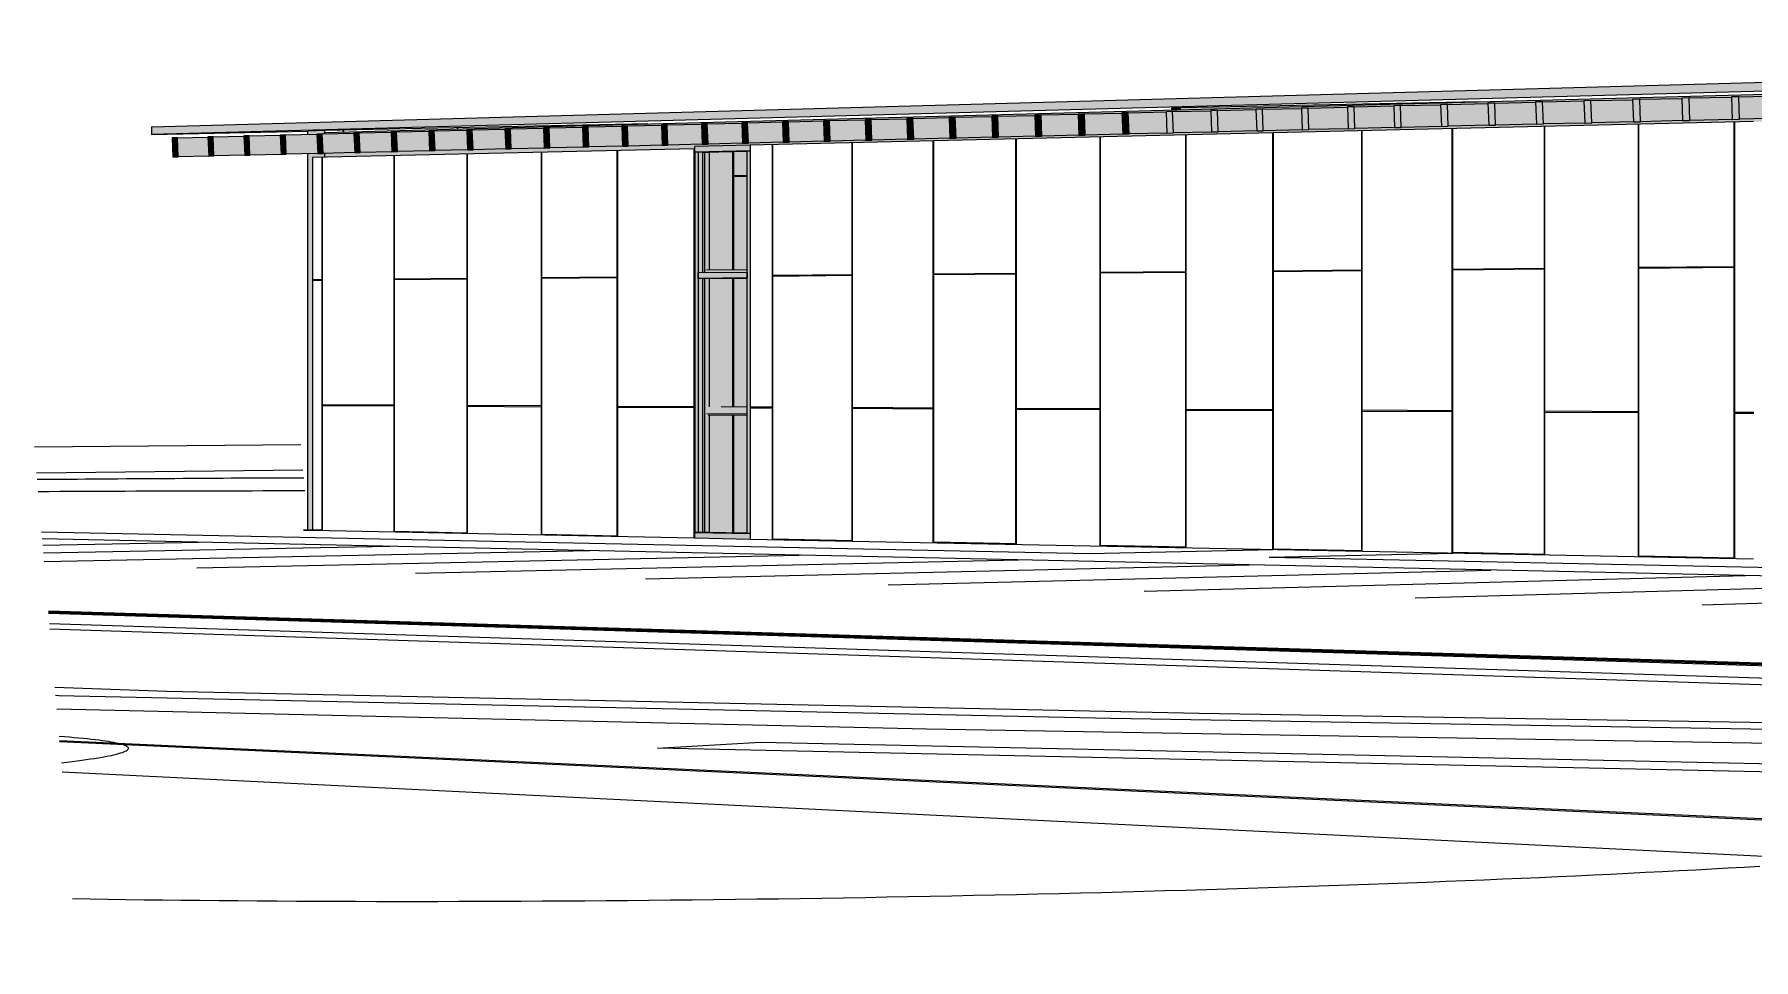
# Model space of a CAD drawing. Header units: inches. Extents: x 30681 to 92461, y -36095 to 66.
# Drawn here: x 92446.0139 to 92446.2533, y 65.9164 to 66.0453 of the extents above; entities that cross this region are included whole.
import ezdxf

# ---------------------------------------------------------------- set-up
doc = ezdxf.new("R2010")
doc.units = ezdxf.units.IN
doc.header["$MEASUREMENT"] = 0
for name, pattern in [('Center 1_4_', [0.53125, 0.25, -0.09375, 0.09375, -0.09375]), ('Hidden', [0.28125, 0.1875, -0.09375]), ('Hidden 1_8_', [0.1875, 0.125, -0.0625])]:
    doc.linetypes.add(name, pattern=pattern)
for name, color, linetype, lineweight in [('A-CLNG', 13, 'Continuous', 13), ('A-DETL', 90, 'Continuous', 9), ('A-DETL-HDLN', 90, 'Hidden 1_8_', 9), ('A-GLAZ-CURT', 52, 'Continuous', 9), ('A-GLAZ-CWMG', 51, 'Continuous', 9), ('A-PROP-SBCK', 71, 'Hidden', 50), ('A-ROOF', 132, 'Continuous', 13), ('A-WALL-PATT', 111, 'Continuous', 13), ('BMP', 80, 'Continuous', 9), ('C-BLDG-PADS', 91, 'Continuous', 9), ('C-TOPO', 7, 'Continuous', 9), ('Conc', 7, 'Continuous', 9), ('EOP-PR', 4, 'Continuous', 9), ('I-WALL', 2, 'Continuous', 13), ('L-SITE-WALL', 31, 'Continuous', 13), ('PAINT', 190, 'Continuous', 9), ('PROP', 3, 'Center 1_4_', 9), ('S-BEAM', 12, 'Continuous', 9), ('S-COLS', 52, 'Continuous', 9)]:
    doc.layers.add(name, color=color, linetype=linetype, lineweight=lineweight)

# ---------------------------------------------------------------- blocks, each defined once
blk = doc.blocks.new('FP_44-Looking North East Copy 1')
at = {"layer": 'A-WALL-PATT', "lineweight": 9}
for p, q in [((31213.26477, 66.01109), (31213.26477, 66.02814)), ((31213.26482, 65.99369), (31213.26482, 66.02814)), ((31213.27479, 65.99363), (31213.27479, 66.02838)), ((31213.27484, 66.01119), (31213.27484, 66.02838)), ((31213.28498, 66.01128), (31213.28498, 66.02862)), ((31213.28503, 65.99358), (31213.28503, 66.02862)), ((31213.29534, 65.99353), (31213.29534, 66.02886)), ((31213.29539, 66.01138), (31213.29539, 66.02886)), ((31213.30588, 66.01148), (31213.30588, 66.02911)), ((31213.30594, 65.99347), (31213.30594, 66.02911)), ((31213.26477, 66.01109), (31213.26343, 66.01108)), ((31213.26477, 66.011), (31213.26343, 66.01099)), ((31213.26477, 65.97628), (31213.26477, 66.011)), ((31213.28498, 66.01128), (31213.27484, 66.01119)), ((31213.28498, 66.01119), (31213.27484, 66.0111)), ((31213.27484, 65.97608), (31213.27484, 66.0111)), ((31213.28498, 65.97588), (31213.28498, 66.01119)), ((31213.30588, 66.01148), (31213.29539, 66.01138)), ((31213.30588, 66.01138), (31213.29539, 66.01129)), ((31213.29539, 65.97567), (31213.29539, 66.01129)), ((31213.30588, 65.97546), (31213.30588, 66.01138)), ((31213.27479, 65.99363), (31213.26482, 65.99369)), ((31213.26482, 65.9936), (31213.27479, 65.99354)), ((31213.26482, 65.97619), (31213.26482, 65.9936)), ((31213.27479, 65.97599), (31213.27479, 65.99354)), ((31213.29534, 65.99353), (31213.28503, 65.99358)), ((31213.28503, 65.99349), (31213.29534, 65.99343)), ((31213.28503, 65.97579), (31213.28503, 65.99349)), ((31213.29534, 65.97558), (31213.29534, 65.99343)), ((31213.3166, 65.99341), (31213.30594, 65.99347)), ((31213.30594, 65.99338), (31213.3166, 65.99332)), ((31213.30594, 65.97537), (31213.30594, 65.99338)), ((31213.26343, 65.97631), (31213.26477, 65.97628)), ((31213.26477, 65.97619), (31213.26477, 65.97619)), ((31213.26482, 65.97619), (31213.26482, 65.97619)), ((31213.27479, 65.97599), (31213.27479, 65.97599)), ((31213.27484, 65.97608), (31213.28498, 65.97588)), ((31213.27484, 65.97599), (31213.27484, 65.97599)), ((31213.28498, 65.97579), (31213.28498, 65.97579)), ((31213.28503, 65.97579), (31213.28503, 65.97579)), ((31213.29534, 65.97558), (31213.29534, 65.97558)), ((31213.29539, 65.97567), (31213.30588, 65.97546)), ((31213.29539, 65.97558), (31213.29539, 65.97558)), ((31213.30588, 65.97537), (31213.30588, 65.97537)), ((31213.30594, 65.97537), (31213.30594, 65.97537))]:
    blk.add_line(p, q, dxfattribs=at)
blk = doc.blocks.new('FP_47-Looking North East Copy 1')
at = {"layer": 'A-WALL-PATT', "lineweight": 9}
for p, q in [((31213.26772, 66.0317), (31213.26772, 66.03193)), ((31213.2678, 66.0317), (31213.2678, 66.03193)), ((31213.28362, 66.03213), (31213.28362, 66.03227)), ((31213.2837, 66.03213), (31213.2837, 66.03227)), ((31213.29915, 66.03254), (31213.29915, 66.0326)), ((31213.29923, 66.03254), (31213.29923, 66.0326))]:
    blk.add_line(p, q, dxfattribs=at)
blk = doc.blocks.new('FP_56-Looking North East Copy 1')
at = {"layer": 'A-WALL-PATT', "lineweight": 9}
for p, q in [((31213.40957, 66.01244), (31213.40957, 66.03185)), ((31213.40963, 65.99292), (31213.40963, 66.03185)), ((31213.42217, 65.99286), (31213.42217, 66.03215)), ((31213.42224, 66.01255), (31213.42224, 66.03215)), ((31213.43502, 66.01267), (31213.43502, 66.03246)), ((31213.43509, 65.99279), (31213.43509, 66.03246)), ((31213.44811, 65.99272), (31213.44811, 66.03277)), ((31213.44818, 66.0128), (31213.44818, 66.03277)), ((31213.46145, 66.01292), (31213.46145, 66.03308)), ((31213.46152, 65.99265), (31213.46152, 66.03309)), ((31213.3275, 65.99336), (31213.3275, 66.0299)), ((31213.32756, 66.01168), (31213.32756, 66.0299)), ((31213.3386, 66.01178), (31213.3386, 66.03017)), ((31213.33866, 65.9933), (31213.33866, 66.03017)), ((31213.3499, 65.99324), (31213.3499, 66.03043)), ((31213.34996, 66.01188), (31213.34996, 66.03044)), ((31213.36141, 66.01199), (31213.36141, 66.03071)), ((31213.36147, 65.99318), (31213.36147, 66.03071)), ((31213.37312, 65.99311), (31213.37312, 66.03099)), ((31213.37318, 66.0121), (31213.37318, 66.03099)), ((31213.38505, 66.01221), (31213.38505, 66.03127)), ((31213.38511, 65.99305), (31213.38511, 66.03127)), ((31213.39719, 65.99299), (31213.39719, 66.03156)), ((31213.39726, 66.01232), (31213.39726, 66.03156)), ((31213.43502, 66.01267), (31213.42224, 66.01255)), ((31213.43502, 66.01257), (31213.42224, 66.01245)), ((31213.43502, 65.9729), (31213.43502, 66.01257)), ((31213.46145, 66.01292), (31213.44818, 66.0128)), ((31213.46145, 66.01281), (31213.44818, 66.01269)), ((31213.44818, 65.97264), (31213.44818, 66.01269)), ((31213.46145, 65.97238), (31213.46145, 66.01281)), ((31213.3386, 66.01178), (31213.32756, 66.01168)), ((31213.3386, 66.01168), (31213.32756, 66.01158)), ((31213.32756, 65.97503), (31213.32756, 66.01158)), ((31213.3386, 65.97481), (31213.3386, 66.01168)), ((31213.36141, 66.01199), (31213.34996, 66.01188)), ((31213.36141, 66.01189), (31213.34996, 66.01179)), ((31213.34996, 65.97459), (31213.34996, 66.01179)), ((31213.36141, 65.97436), (31213.36141, 66.01189)), ((31213.38505, 66.01221), (31213.37318, 66.0121)), ((31213.38505, 66.01211), (31213.37318, 66.012)), ((31213.37318, 65.97413), (31213.37318, 66.012)), ((31213.38505, 65.97389), (31213.38505, 66.01211)), ((31213.40957, 66.01244), (31213.39726, 66.01232)), ((31213.40957, 66.01234), (31213.39726, 66.01222)), ((31213.39726, 65.97365), (31213.39726, 66.01222)), ((31213.40957, 65.97341), (31213.40957, 66.01234)), ((31213.42224, 65.97316), (31213.42224, 66.01245)), ((31213.3275, 65.99336), (31213.32439, 65.99337)), ((31213.32439, 65.99328), (31213.3275, 65.99326)), ((31213.3275, 65.97494), (31213.3275, 65.99326)), ((31213.3499, 65.99324), (31213.33866, 65.9933)), ((31213.33866, 65.9932), (31213.3499, 65.99314)), ((31213.33866, 65.97472), (31213.33866, 65.9932)), ((31213.3499, 65.97449), (31213.3499, 65.99314)), ((31213.37312, 65.99311), (31213.36147, 65.99318)), ((31213.36147, 65.99308), (31213.37312, 65.99302)), ((31213.36147, 65.97426), (31213.36147, 65.99308)), ((31213.37312, 65.97403), (31213.37312, 65.99302)), ((31213.39719, 65.99299), (31213.38511, 65.99305)), ((31213.38511, 65.99295), (31213.39719, 65.99289)), ((31213.38511, 65.97379), (31213.38511, 65.99295)), ((31213.39719, 65.97355), (31213.39719, 65.99289)), ((31213.42217, 65.99286), (31213.40963, 65.99292)), ((31213.40963, 65.99282), (31213.42217, 65.99275)), ((31213.40963, 65.9733), (31213.40963, 65.99282)), ((31213.42217, 65.97305), (31213.42217, 65.99275)), ((31213.44811, 65.99272), (31213.43509, 65.99279)), ((31213.43509, 65.99268), (31213.44811, 65.99261)), ((31213.43509, 65.9728), (31213.43509, 65.99268)), ((31213.44811, 65.97254), (31213.44811, 65.99261)), ((31213.46416, 65.99263), (31213.46152, 65.99265)), ((31213.46152, 65.99254), (31213.46416, 65.99253)), ((31213.46152, 65.97227), (31213.46152, 65.99254)), ((31213.32756, 65.97503), (31213.3386, 65.97481)), ((31213.34996, 65.97459), (31213.36141, 65.97436)), ((31213.37318, 65.97413), (31213.38505, 65.97389)), ((31213.39726, 65.97365), (31213.40957, 65.97341)), ((31213.42224, 65.97316), (31213.43502, 65.9729)), ((31213.44818, 65.97264), (31213.46145, 65.97238))]:
    blk.add_line(p, q, dxfattribs=at)

msp = doc.modelspace()

# ---------------------------------------------------------------- hatches: boundary and pattern name
at = {"layer": 'A-CLNG'}
h = msp.add_hatch(color=256, dxfattribs=at)
h.paths.add_polyline_path([(92446.05424, 66.02815), (92446.10585, 66.02936), (92446.10585, 66.02964), (92446.26481, 66.03339), (92446.26481, 66.0331), (92446.26578, 66.0331), (92446.43369, 66.03707), (92446.43369, 66.03743), (92446.44613, 66.03773), (92446.44613, 66.03813), (92446.40117, 66.03705), (92446.40117, 66.03704), (92446.05424, 66.02871), (92446.05424, 66.02823)], flags=0)
h.paths.add_polyline_path([(92446.05424, 66.03143), (92446.06348, 66.03165), (92446.06348, 66.03167), (92446.23855, 66.03627), (92446.24325, 66.03636), (92446.24325, 66.0364), (92446.24519, 66.03644), (92446.25017, 66.03654), (92446.25017, 66.03658), (92446.2519, 66.03662), (92446.25716, 66.03676), (92446.25716, 66.03676), (92446.25867, 66.0368), (92446.26422, 66.03691), (92446.26422, 66.03695), (92446.26551, 66.03698), (92446.27135, 66.0371), (92446.27135, 66.03713), (92446.2725, 66.03716), (92446.27856, 66.03729), (92446.27856, 66.03732), (92446.27971, 66.03735), (92446.28584, 66.03748), (92446.28584, 66.03751), (92446.287, 66.03754), (92446.29319, 66.03767), (92446.29319, 66.03771), (92446.29519, 66.03776), (92446.30062, 66.03787), (92446.30062, 66.0379), (92446.30394, 66.03798), (92446.30813, 66.03806), (92446.30813, 66.0381), (92446.3127, 66.0382), (92446.31571, 66.03826), (92446.31571, 66.0383), (92446.32145, 66.03842), (92446.32338, 66.03846), (92446.32338, 66.0385), (92446.3246, 66.03853), (92446.33113, 66.03867), (92446.33113, 66.03871), (92446.33236, 66.03874), (92446.33896, 66.03887), (92446.33895, 66.03891), (92446.3402, 66.03894), (92446.34687, 66.03908), (92446.34687, 66.03912), (92446.35314, 66.03925), (92446.35487, 66.03929), (92446.35487, 66.03933), (92446.36093, 66.03946), (92446.36295, 66.0395), (92446.36295, 66.03954), (92446.36881, 66.03967), (92446.37112, 66.03971), (92446.37112, 66.03976), (92446.37677, 66.03988), (92446.37938, 66.03993), (92446.37938, 66.03997), (92446.38482, 66.04009), (92446.38774, 66.04015), (92446.38774, 66.04019), (92446.39295, 66.0403), (92446.39618, 66.04037), (92446.39618, 66.04041), (92446.40117, 66.04052), (92446.40472, 66.04059), (92446.40472, 66.04064), (92446.40948, 66.04074), (92446.41335, 66.04083), (92446.41335, 66.04087), (92446.41788, 66.04096), (92446.42208, 66.04105), (92446.42208, 66.0411), (92446.42646, 66.04119), (92446.43091, 66.04128), (92446.43091, 66.04133), (92446.43521, 66.04142), (92446.43984, 66.04151), (92446.43984, 66.04156), (92446.44396, 66.04165), (92446.44613, 66.04169), (92446.44613, 66.042), (92446.05424, 66.03163)], flags=0)
h.paths.add_polyline_path([(92446.52548, 66.03961), (92446.62896, 66.04207), (92446.62896, 66.04215), (92446.62756, 66.04213), (92446.52548, 66.0397), (92446.52548, 66.03965)], flags=0)
at = {"layer": 'A-GLAZ-CURT', "transparency": 33554458}
for points in [[(92446.10689, 66.01206), (92446.10752, 66.01206), (92446.10755, 66.01247), (92446.10758, 66.01248), (92446.10781, 66.01248), (92446.10783, 66.02887), (92446.11312, 66.029), (92446.11313, 66.02903), (92446.10689, 66.02886), (92446.10689, 66.01211)], [(92446.10781, 66.01248), (92446.1097, 66.0125), (92446.1097, 66.02891), (92446.10781, 66.02886), (92446.10781, 66.01606)], [(92446.1097, 66.0125), (92446.11311, 66.01253), (92446.11311, 66.02552), (92446.11122, 66.02549), (92446.11121, 66.02895), (92446.1097, 66.02889), (92446.1097, 66.01606)], [(92446.11313, 65.97579), (92446.11312, 65.97583), (92446.10781, 65.97593), (92446.10781, 65.9923), (92446.10771, 65.9923), (92446.10752, 65.99248), (92446.10755, 65.99343), (92446.10758, 65.99344), (92446.10781, 65.99346), (92446.10781, 66.01128), (92446.10689, 66.01128), (92446.10689, 65.97591), (92446.11123, 65.97583)], [(92446.11312, 65.99226), (92446.11312, 65.99343), (92446.10758, 65.99344), (92446.10753, 65.9934), (92446.10752, 65.99337), (92446.10752, 65.99248), (92446.10771, 65.9923), (92446.11122, 65.99227)]]:
    msp.add_hatch(color=256, dxfattribs=at).paths.add_polyline_path(points, flags=0)
h = msp.add_hatch(color=256, dxfattribs=at)
h.paths.add_polyline_path([(92446.10752, 66.01206), (92446.11312, 66.01212), (92446.11312, 66.01253), (92446.10755, 66.01246), (92446.10752, 66.01241), (92446.10752, 66.01211)], flags=0)
h.paths.add_polyline_path([(92446.11143, 66.02549), (92446.11311, 66.02552), (92446.11311, 66.02899), (92446.11121, 66.02895), (92446.11121, 66.02549)], flags=0)
h = msp.add_hatch(color=256, dxfattribs=at)
h.paths.add_polyline_path([(92446.1097, 65.97589), (92446.1097, 65.99228), (92446.10781, 65.9923), (92446.10781, 65.97593), (92446.10881, 65.97591)], flags=0)
h.paths.add_polyline_path([(92446.10781, 65.99344), (92446.1097, 65.99345), (92446.1097, 66.0113), (92446.10781, 66.01128), (92446.10781, 65.99346)], flags=0)
h = msp.add_hatch(color=256, dxfattribs=at)
h.paths.add_polyline_path([(92446.11311, 65.97583), (92446.11311, 65.99226), (92446.1097, 65.99228), (92446.1097, 65.97589), (92446.11122, 65.97586)], flags=0)
h.paths.add_polyline_path([(92446.11311, 65.99343), (92446.11311, 66.01133), (92446.1097, 66.01128), (92446.1097, 65.99345), (92446.11122, 65.99344)], flags=0)
at = {"layer": 'A-GLAZ-CWMG'}
for points in [[(92446.10585, 66.02889), (92446.11354, 66.02909), (92446.11354, 66.02983), (92446.10585, 66.02964), (92446.10585, 66.0289)], [(92446.10585, 66.01167), (92446.1063, 66.01167), (92446.1063, 66.0289), (92446.10585, 66.02887), (92446.10585, 66.01167)], [(92446.1063, 66.01205), (92446.10689, 66.01206), (92446.10689, 66.02889), (92446.1063, 66.02889), (92446.1063, 66.01211)], [(92446.11313, 66.01174), (92446.11354, 66.01174), (92446.11354, 66.02907), (92446.11313, 66.02903), (92446.11313, 66.01174)], [(92446.1063, 65.9759), (92446.1063, 66.01167), (92446.10585, 66.01166), (92446.10585, 65.97591)], [(92446.1063, 66.0113), (92446.11313, 66.01138), (92446.11313, 66.01212), (92446.1063, 66.01205), (92446.1063, 66.01131)], [(92446.1063, 65.9759), (92446.10689, 65.97591), (92446.10689, 66.01129), (92446.1063, 66.01128), (92446.1063, 65.97591)], [(92446.11354, 65.97576), (92446.11354, 66.01174), (92446.11313, 66.01174), (92446.11313, 65.97577)], [(92446.11354, 65.975), (92446.11354, 65.97576), (92446.10585, 65.9759), (92446.10585, 65.97516), (92446.11122, 65.97505)]]:
    msp.add_hatch(color=256, dxfattribs=at).paths.add_polyline_path(points, flags=0)
at = {"layer": 'A-ROOF'}
msp.add_hatch(color=256, dxfattribs=at).paths.add_polyline_path([(92446.03017, 66.03134), (92446.49396, 66.04374), (92446.49393, 66.04383), (92446.49382, 66.04385), (92446.49377, 66.04392), (92446.49377, 66.04405), (92446.49383, 66.04413), (92446.49391, 66.04414), (92446.49622, 66.04421), (92446.4962, 66.04527), (92446.03017, 66.03239)], flags=0)
at = {"layer": 'I-WALL'}
for points in [[(92446.17228, 66.03475), (92446.17345, 66.03479), (92446.17345, 66.03503), (92446.17228, 66.03499), (92446.17228, 66.03477)], [(92446.17345, 66.03479), (92446.21051, 66.0358), (92446.17345, 66.03503)]]:
    msp.add_hatch(color=256, dxfattribs=at).paths.add_polyline_path(points, flags=0)
at = {"layer": 'L-SITE-WALL'}
h = msp.add_hatch(color=256, dxfattribs=at)
h.paths.add_polyline_path([(92446.05258, 65.97624), (92446.05258, 66.02811), (92446.05424, 66.02815), (92446.05424, 66.02871), (92446.05193, 66.02866), (92446.05193, 65.97626), (92446.05227, 65.97625)], flags=0)
h.paths.add_polyline_path([(92446.05193, 66.03135), (92446.05424, 66.03143), (92446.05424, 66.03187), (92446.05193, 66.03181)], flags=0)
msp.add_hatch(color=256, dxfattribs=at).paths.add_polyline_path([(92446.10576, 65.97516), (92446.10585, 65.97516), (92446.10585, 66.02936), (92446.10576, 66.02936), (92446.10576, 65.97517)], flags=0)
at = {"layer": 'S-BEAM'}
for points in [[(92446.2434, 66.03326), (92446.2444, 66.03328), (92446.2443, 66.03642), (92446.2433, 66.03639), (92446.24339, 66.03365)], [(92446.2444, 66.03328), (92446.25031, 66.03343), (92446.2502, 66.03654), (92446.2443, 66.03642), (92446.24439, 66.03365)], [(92446.25032, 66.03343), (92446.25133, 66.03345), (92446.25123, 66.0366), (92446.25022, 66.03657), (92446.25031, 66.03365)], [(92446.25133, 66.03345), (92446.2573, 66.0336), (92446.25719, 66.03672), (92446.25123, 66.0366), (92446.25132, 66.03365)], [(92446.15328, 66.0311), (92446.15415, 66.03112), (92446.15405, 66.03405), (92446.15317, 66.034), (92446.15327, 66.03126)], [(92446.15415, 66.03112), (92446.15931, 66.03126), (92446.15921, 66.03416), (92446.15405, 66.03405), (92446.15415, 66.03126)], [(92446.15932, 66.03124), (92446.16021, 66.03126), (92446.1601, 66.0342), (92446.15922, 66.03415), (92446.15932, 66.03126)], [(92446.16021, 66.03126), (92446.16541, 66.03139), (92446.16531, 66.03432), (92446.1601, 66.0342), (92446.1602, 66.03133)], [(92446.16543, 66.03139), (92446.16632, 66.03141), (92446.16621, 66.03437), (92446.16532, 66.03431)], [(92446.16632, 66.03141), (92446.17158, 66.03154), (92446.17147, 66.03448), (92446.16621, 66.03437)], [(92446.17159, 66.03154), (92446.17249, 66.03156), (92446.17238, 66.03453), (92446.17149, 66.03448)], [(92446.17249, 66.03156), (92446.17779, 66.03169), (92446.17769, 66.03464), (92446.17238, 66.03453)], [(92446.17781, 66.03169), (92446.17872, 66.03171), (92446.17861, 66.03469), (92446.1777, 66.03464), (92446.17776, 66.03316)], [(92446.17872, 66.03171), (92446.18407, 66.03184), (92446.18397, 66.03481), (92446.17861, 66.03469), (92446.17866, 66.03316)], [(92446.18409, 66.03184), (92446.185, 66.03186), (92446.1849, 66.03486), (92446.18398, 66.0348), (92446.18404, 66.03316)], [(92446.185, 66.03186), (92446.19041, 66.03199), (92446.19031, 66.03497), (92446.1849, 66.03486), (92446.18496, 66.03316)], [(92446.19042, 66.03199), (92446.19135, 66.03201), (92446.19124, 66.03502), (92446.19032, 66.03497), (92446.19038, 66.03316)], [(92446.19135, 66.03201), (92446.19681, 66.03214), (92446.19671, 66.03514), (92446.19124, 66.03502), (92446.19131, 66.03316)], [(92446.19682, 66.03214), (92446.19776, 66.03216), (92446.19765, 66.03519), (92446.19672, 66.03514), (92446.19679, 66.03316)], [(92446.19776, 66.03216), (92446.20327, 66.0323), (92446.20317, 66.03531), (92446.19765, 66.03519), (92446.19772, 66.03316)], [(92446.20329, 66.0323), (92446.20423, 66.03232), (92446.20412, 66.03536), (92446.20318, 66.03531), (92446.20328, 66.03248)], [(92446.20423, 66.03232), (92446.2098, 66.03246), (92446.20969, 66.03548), (92446.20412, 66.03536), (92446.2042, 66.03316)], [(92446.20981, 66.03245), (92446.21076, 66.03248), (92446.21066, 66.03553), (92446.20971, 66.03548), (92446.20978, 66.03316)], [(92446.21076, 66.03248), (92446.21638, 66.03261), (92446.21628, 66.03565), (92446.21066, 66.03553), (92446.21074, 66.03316)], [(92446.2164, 66.03261), (92446.21736, 66.03264), (92446.21725, 66.03571), (92446.21629, 66.03565), (92446.21638, 66.03316)], [(92446.21736, 66.03264), (92446.22303, 66.03277), (92446.22293, 66.03583), (92446.21725, 66.03571), (92446.21734, 66.03316)], [(92446.22305, 66.03277), (92446.22402, 66.0328), (92446.22391, 66.03588), (92446.22294, 66.03582), (92446.22303, 66.03316)], [(92446.22402, 66.0328), (92446.22975, 66.03293), (92446.22965, 66.036), (92446.22391, 66.03588), (92446.22401, 66.03316)], [(92446.22977, 66.03293), (92446.23075, 66.03296), (92446.23064, 66.03606), (92446.22966, 66.036), (92446.22976, 66.03316)], [(92446.23075, 66.03296), (92446.23654, 66.0331), (92446.23643, 66.03618), (92446.23064, 66.03605), (92446.23074, 66.03316)], [(92446.23655, 66.0331), (92446.23754, 66.03312), (92446.23743, 66.03624), (92446.23645, 66.03618), (92446.23655, 66.03316)], [(92446.23754, 66.03312), (92446.24339, 66.03326), (92446.24328, 66.03636), (92446.23743, 66.03624), (92446.23754, 66.03316)], [(92446.05921, 66.02884), (92446.06363, 66.02895), (92446.06353, 66.03165), (92446.0591, 66.03155), (92446.05919, 66.02936)], [(92446.06365, 66.02894), (92446.06441, 66.02896), (92446.0643, 66.03169), (92446.06354, 66.03165), (92446.06363, 66.02936)], [(92446.06441, 66.02896), (92446.06887, 66.02907), (92446.06877, 66.03178), (92446.0643, 66.03169), (92446.06439, 66.02936)], [(92446.06888, 66.02907), (92446.06965, 66.02909), (92446.06954, 66.03183), (92446.06878, 66.03178), (92446.06887, 66.02936)], [(92446.06965, 66.02909), (92446.07415, 66.0292), (92446.07405, 66.03192), (92446.06954, 66.03183), (92446.06964, 66.02936)], [(92446.07417, 66.0292), (92446.07494, 66.02922), (92446.07483, 66.03196), (92446.07406, 66.03192), (92446.07416, 66.02936)], [(92446.07494, 66.02922), (92446.07948, 66.02933), (92446.07938, 66.03206), (92446.07483, 66.03196), (92446.07493, 66.02936)], [(92446.0795, 66.02932), (92446.08027, 66.02936), (92446.08017, 66.0321), (92446.07939, 66.03206), (92446.07949, 66.02936)], [(92446.08027, 66.02934), (92446.08486, 66.02945), (92446.08475, 66.0322), (92446.08017, 66.0321), (92446.08027, 66.02936)], [(92446.08487, 66.02945), (92446.08566, 66.02947), (92446.08555, 66.03225), (92446.08477, 66.0322), (92446.0848, 66.03134)], [(92446.08566, 66.02947), (92446.09028, 66.02959), (92446.09018, 66.03235), (92446.08555, 66.03225), (92446.08559, 66.03127)], [(92446.0903, 66.02958), (92446.09109, 66.0296), (92446.09098, 66.03239), (92446.09019, 66.03235), (92446.09023, 66.03127)], [(92446.09109, 66.0296), (92446.09575, 66.02972), (92446.09565, 66.03249), (92446.09098, 66.03239), (92446.09102, 66.03127)], [(92446.09577, 66.02972), (92446.09656, 66.02973), (92446.09646, 66.03253), (92446.09566, 66.03249), (92446.09571, 66.03127)], [(92446.09656, 66.02973), (92446.10127, 66.02985), (92446.10117, 66.03263), (92446.09646, 66.03253), (92446.09651, 66.03127)], [(92446.10129, 66.02985), (92446.10209, 66.02987), (92446.10199, 66.03268), (92446.10118, 66.03263), (92446.10123, 66.03126)], [(92446.10209, 66.02987), (92446.10684, 66.02998), (92446.10674, 66.03278), (92446.10199, 66.03268), (92446.10204, 66.03126)], [(92446.10686, 66.02998), (92446.10767, 66.03), (92446.10756, 66.03282), (92446.10675, 66.03278), (92446.10681, 66.03126)], [(92446.10767, 66.03), (92446.11246, 66.03012), (92446.11236, 66.03293), (92446.10756, 66.03282), (92446.10762, 66.03126)], [(92446.11248, 66.03012), (92446.1133, 66.03014), (92446.11319, 66.03297), (92446.11237, 66.03293), (92446.11243, 66.03126)], [(92446.1133, 66.03014), (92446.11813, 66.03025), (92446.11803, 66.03308), (92446.11319, 66.03297), (92446.11325, 66.03126)], [(92446.11815, 66.03025), (92446.11897, 66.03027), (92446.11887, 66.03312), (92446.11804, 66.03308), (92446.11811, 66.03126)], [(92446.11897, 66.03027), (92446.12386, 66.03039), (92446.12375, 66.03323), (92446.11887, 66.03312), (92446.11894, 66.03126)], [(92446.12387, 66.03039), (92446.1247, 66.03041), (92446.1246, 66.03327), (92446.12377, 66.03323), (92446.12384, 66.03126)], [(92446.1247, 66.03041), (92446.12963, 66.03053), (92446.12953, 66.03338), (92446.1246, 66.03327), (92446.12467, 66.03126)], [(92446.12964, 66.03053), (92446.13049, 66.03055), (92446.13038, 66.03342), (92446.12954, 66.03338), (92446.12962, 66.03126)], [(92446.13049, 66.03055), (92446.13546, 66.03067), (92446.13535, 66.03353), (92446.13038, 66.03342), (92446.13046, 66.03126)], [(92446.13547, 66.03067), (92446.13632, 66.03069), (92446.13622, 66.03358), (92446.13537, 66.03353), (92446.13545, 66.03126)], [(92446.13632, 66.03069), (92446.14134, 66.03081), (92446.14123, 66.03368), (92446.13622, 66.03358), (92446.1363, 66.03126)], [(92446.14135, 66.03081), (92446.14221, 66.03083), (92446.1421, 66.03373), (92446.14125, 66.03368), (92446.14134, 66.03126)], [(92446.14221, 66.03083), (92446.14727, 66.03095), (92446.14717, 66.03384), (92446.1421, 66.03373), (92446.14219, 66.03126)], [(92446.14729, 66.03095), (92446.14815, 66.03097), (92446.14805, 66.03389), (92446.14718, 66.03384), (92446.14728, 66.03126)], [(92446.14815, 66.03097), (92446.15326, 66.0311), (92446.15316, 66.034), (92446.14805, 66.03389), (92446.14814, 66.03126)], [(92446.03315, 66.02821), (92446.03387, 66.02823), (92446.03377, 66.03089), (92446.03305, 66.03087)], [(92446.03387, 66.02823), (92446.03812, 66.02833), (92446.03801, 66.03098), (92446.03377, 66.03089)], [(92446.03813, 66.02833), (92446.03885, 66.02835), (92446.03875, 66.03102), (92446.03803, 66.03098)], [(92446.03885, 66.02835), (92446.04313, 66.02845), (92446.04303, 66.03111), (92446.03875, 66.03099)], [(92446.04315, 66.02845), (92446.04388, 66.02847), (92446.04377, 66.03115), (92446.04304, 66.03111), (92446.04304, 66.03109)], [(92446.04388, 66.02847), (92446.04819, 66.02857), (92446.04809, 66.03124), (92446.04377, 66.03115), (92446.04378, 66.0311)], [(92446.04821, 66.02857), (92446.04894, 66.02859), (92446.04884, 66.03128), (92446.0481, 66.03124), (92446.0481, 66.03119)], [(92446.04894, 66.02859), (92446.0533, 66.0287), (92446.05319, 66.03138), (92446.04884, 66.03128), (92446.04884, 66.03121)], [(92446.05331, 66.0287), (92446.05405, 66.02871), (92446.05395, 66.03142), (92446.05321, 66.03138), (92446.05328, 66.02936)], [(92446.05405, 66.02871), (92446.05844, 66.02882), (92446.05834, 66.03151), (92446.05395, 66.03142), (92446.05403, 66.02936)], [(92446.05846, 66.02882), (92446.05921, 66.02884), (92446.0591, 66.03155), (92446.05835, 66.03151), (92446.05844, 66.02936)]]:
    msp.add_hatch(color=256, dxfattribs=at).paths.add_polyline_path(points, flags=0)

# ---------------------------------------------------------------- linework, layer by layer
at = {"layer": 'A-CLNG'}
for p, q in [((92446.05424, 66.03163), (92446.44613, 66.042)), ((92446.05424, 66.03143), (92446.05424, 66.03163))]:
    msp.add_line(p, q, dxfattribs=at)
at = {"layer": 'A-DETL'}
for p, q in [((92446.10062, 65.94589), (92446.11498, 65.9467)), ((92446.26406, 65.94235), (92446.10062, 65.94589)), ((92446.11498, 65.9467), (92446.27673, 65.94327))]:
    msp.add_line(p, q, dxfattribs=at)
at = {"layer": 'A-DETL-HDLN', "linetype": 'Continuous'}
for p, q in [((92446.3144, 65.9331), (92446.01735, 65.94675)), ((92446.26675, 65.9302), (92446.01771, 65.94254))]:
    msp.add_line(p, q, dxfattribs=at)
msp.add_polyline3d([(92446.01763, 65.94385, 0), (92446.01838, 65.94394, 0), (92446.0191, 65.94402, 0), (92446.01979, 65.94411, 0), (92446.02045, 65.9442, 0), (92446.02108, 65.94428, 0), (92446.02167, 65.94437, 0), (92446.02224, 65.94445, 0), (92446.02277, 65.94454, 0), (92446.02327, 65.94462, 0), (92446.02373, 65.94471, 0), (92446.02417, 65.94479, 0), (92446.02457, 65.94487, 0), (92446.02494, 65.94496, 0), (92446.02528, 65.94504, 0), (92446.02559, 65.94512, 0), (92446.02586, 65.9452, 0), (92446.02611, 65.94528, 0), (92446.02632, 65.94536, 0), (92446.0265, 65.94544, 0), (92446.02665, 65.94551, 0), (92446.02677, 65.94559, 0), (92446.02686, 65.94567, 0), (92446.02692, 65.94574, 0), (92446.02695, 65.94582, 0), (92446.02694, 65.94589, 0), (92446.02691, 65.94597, 0), (92446.02684, 65.94604, 0), (92446.02675, 65.94611, 0), (92446.02662, 65.94618, 0), (92446.02647, 65.94625, 0), (92446.02628, 65.94632, 0), (92446.02607, 65.94639, 0), (92446.02582, 65.94646, 0), (92446.02555, 65.94653, 0), (92446.02525, 65.94659, 0), (92446.02491, 65.94666, 0), (92446.02455, 65.94672, 0), (92446.02416, 65.94679, 0), (92446.02375, 65.94685, 0), (92446.0233, 65.94691, 0), (92446.02282, 65.94697, 0), (92446.02232, 65.94704, 0), (92446.02179, 65.94709, 0), (92446.02123, 65.94715, 0), (92446.02065, 65.94721, 0), (92446.02004, 65.94727, 0), (92446.0194, 65.94732, 0), (92446.01873, 65.94738, 0), (92446.01804, 65.94743, 0), (92446.01732, 65.94748, 0)], dxfattribs=at)
at = {"layer": 'A-GLAZ-CURT'}
for p, q in [((92446.11313, 66.02903), (92446.10689, 66.02889)), ((92446.10689, 66.02889), (92446.10689, 66.01206)), ((92446.10689, 66.02889), (92446.10723, 66.02888)), ((92446.10723, 66.02888), (92446.11312, 66.02902)), ((92446.10723, 66.01206), (92446.10723, 66.02888)), ((92446.11313, 66.01135), (92446.10689, 66.01129)), ((92446.10689, 66.01129), (92446.10689, 65.97591)), ((92446.10689, 66.01129), (92446.10723, 66.01129)), ((92446.10723, 66.01129), (92446.11312, 66.01134)), ((92446.10723, 65.97592), (92446.10723, 66.01129)), ((92446.10689, 65.97591), (92446.10723, 65.97592)), ((92446.10689, 65.97591), (92446.11313, 65.97579)), ((92446.11312, 65.9758), (92446.10723, 65.97592))]:
    msp.add_line(p, q, dxfattribs=at)
at = {"layer": 'A-GLAZ-CWMG'}
for p, q in [((92446.11354, 66.02983), (92446.10585, 66.02964)), ((92446.10585, 66.02889), (92446.10585, 66.02964)), ((92446.11354, 66.02907), (92446.10585, 66.02889)), ((92446.10585, 66.02889), (92446.1063, 66.0289)), ((92446.10585, 66.02889), (92446.10585, 66.01167)), ((92446.1063, 66.0289), (92446.10689, 66.02889)), ((92446.1063, 66.0289), (92446.1063, 66.01167)), ((92446.10689, 66.02889), (92446.10781, 66.02887)), ((92446.10781, 66.02887), (92446.10781, 66.01248)), ((92446.11312, 66.02899), (92446.10783, 66.02887)), ((92446.11313, 66.02906), (92446.11354, 66.02907)), ((92446.11313, 66.01174), (92446.11313, 66.02906)), ((92446.10585, 66.01167), (92446.10585, 65.97591)), ((92446.11313, 66.01212), (92446.1063, 66.01205)), ((92446.1063, 66.0113), (92446.1063, 66.01205)), ((92446.1063, 66.01167), (92446.1063, 65.9759)), ((92446.11313, 66.01136), (92446.1063, 66.0113)), ((92446.10689, 66.01129), (92446.1063, 66.0113)), ((92446.10781, 66.01128), (92446.10689, 66.01129)), ((92446.11312, 66.01133), (92446.10781, 66.01128)), ((92446.10781, 66.0113), (92446.10781, 65.99343)), ((92446.11313, 66.01212), (92446.11313, 66.01136)), ((92446.11313, 65.97577), (92446.11313, 66.01174)), ((92446.10781, 65.9923), (92446.10781, 65.97593)), ((92446.10585, 65.97516), (92446.10585, 65.97591)), ((92446.10585, 65.97591), (92446.11354, 65.97576)), ((92446.1063, 65.9759), (92446.10585, 65.97591)), ((92446.10585, 65.97516), (92446.11354, 65.975)), ((92446.10689, 65.97591), (92446.1063, 65.9759)), ((92446.10781, 65.97593), (92446.10689, 65.97591)), ((92446.10781, 65.97593), (92446.11312, 65.97583)), ((92446.11354, 65.97576), (92446.11313, 65.97577))]:
    msp.add_line(p, q, dxfattribs=at)
at = {"layer": 'A-PROP-SBCK', "linetype": 'Continuous'}
msp.add_line((92446.7773, 65.94172), (92446.01581, 65.96484), dxfattribs=at)
at = {"layer": 'A-ROOF'}
for p, q in [((92446.03017, 66.03239), (92446.49622, 66.04528)), ((92446.49396, 66.04374), (92446.03017, 66.03134)), ((92446.03017, 66.03239), (92446.03017, 66.03134)), ((92446.03017, 66.03134), (92446.05193, 66.03181))]:
    msp.add_line(p, q, dxfattribs=at)
at = {"layer": 'BMP'}
for p, q in [((92446.01582, 65.96466), (92446.39881, 65.95294)), ((92446.01595, 65.96323), (92446.36554, 65.9521)), ((92446.01601, 65.96247), (92446.34845, 65.95167)), ((92446.03231, 65.95375), (92446.0167, 65.95434)), ((92446.01727, 65.95318), (92446.0168, 65.9532)), ((92446.16379, 65.94999), (92446.01727, 65.95318)), ((92446.17609, 65.95069), (92446.03231, 65.95375)), ((92446.13812, 65.94854), (92446.01696, 65.95128)), ((92446.32943, 65.94822), (92446.17609, 65.95069)), ((92446.33766, 65.94515), (92446.13812, 65.94854)), ((92446.33207, 65.94724), (92446.16379, 65.94999))]:
    msp.add_line(p, q, dxfattribs=at)
at = {"layer": 'C-BLDG-PADS'}
for p, q in [((92446.05193, 65.97626), (92446.05132, 65.97625)), ((92446.05132, 65.97625), (92446.05258, 65.97623))]:
    msp.add_line(p, q, dxfattribs=at)
at = {"layer": 'C-TOPO'}
for p, q in [((92446.05098, 65.98813), (92446.01385, 65.9878)), ((92446.05132, 65.97625), (92446.05193, 65.97626)), ((92446.05193, 65.97626), (92446.05132, 65.97625)), ((92446.05258, 65.97623), (92446.05132, 65.97625)), ((92446.05132, 65.97625), (92446.05258, 65.97623))]:
    msp.add_line(p, q, dxfattribs=at)
at = {"layer": 'Conc'}
for p, q in [((92446.01486, 65.97602), (92446.16076, 65.973)), ((92446.64981, 65.96134), (92446.01494, 65.97504)), ((92446.16076, 65.973), (92446.18636, 65.97355)), ((92446.18584, 65.97248), (92446.21141, 65.97305)), ((92446.18584, 65.97248), (92446.40921, 65.96785))]:
    msp.add_line(p, q, dxfattribs=at)
at = {"layer": 'EOP-PR'}
msp.add_line((92446.0158, 65.96493), (92446.45679, 65.95157), dxfattribs=at)
for points in [[(92446.05136, 65.98349, 0), (92446.05024, 65.98349, 0), (92446.04912, 65.98348, 0), (92446.048, 65.98348, 0), (92446.04688, 65.98347, 0), (92446.04576, 65.98347, 0), (92446.04464, 65.98346, 0), (92446.04352, 65.98346, 0), (92446.0424, 65.98345, 0), (92446.04127, 65.98345, 0), (92446.04015, 65.98344, 0), (92446.03902, 65.98343, 0), (92446.0379, 65.98343, 0), (92446.03677, 65.98342, 0), (92446.03564, 65.98341, 0), (92446.03452, 65.98341, 0), (92446.03339, 65.9834, 0), (92446.03226, 65.98339, 0), (92446.03113, 65.98339, 0), (92446.03, 65.98338, 0), (92446.02888, 65.98337, 0), (92446.02775, 65.98337, 0), (92446.02662, 65.98336, 0), (92446.02549, 65.98335, 0), (92446.02436, 65.98334, 0), (92446.02324, 65.98334, 0), (92446.02211, 65.98333, 0), (92446.02098, 65.98332, 0), (92446.01986, 65.98331, 0), (92446.01873, 65.9833, 0), (92446.0176, 65.9833, 0), (92446.01648, 65.98329, 0), (92446.01536, 65.98328, 0), (92446.01423, 65.98327, 0)], [(92446.0515, 65.9817, 0), (92446.05005, 65.9817, 0), (92446.0486, 65.98169, 0), (92446.04714, 65.98169, 0), (92446.04569, 65.98169, 0), (92446.04423, 65.98168, 0), (92446.04276, 65.98168, 0), (92446.04129, 65.98168, 0), (92446.03982, 65.98167, 0), (92446.03835, 65.98167, 0), (92446.03688, 65.98166, 0), (92446.0354, 65.98166, 0), (92446.03391, 65.98166, 0), (92446.03243, 65.98165, 0), (92446.03094, 65.98165, 0), (92446.02945, 65.98164, 0), (92446.02796, 65.98164, 0), (92446.02646, 65.98163, 0), (92446.02496, 65.98163, 0), (92446.02346, 65.98162, 0), (92446.02195, 65.98162, 0), (92446.02045, 65.98161, 0), (92446.01894, 65.9816, 0), (92446.01742, 65.9816, 0), (92446.01591, 65.98159, 0), (92446.01439, 65.98159, 0)], [(92446.01916, 65.92493, 0), (92446.02161, 65.92489, 0), (92446.02409, 65.92485, 0), (92446.0266, 65.92481, 0), (92446.02913, 65.92477, 0), (92446.0317, 65.92474, 0), (92446.03429, 65.92471, 0), (92446.0369, 65.92468, 0), (92446.03954, 65.92466, 0), (92446.04221, 65.92464, 0), (92446.0449, 65.92461, 0), (92446.04761, 65.9246, 0), (92446.05035, 65.92458, 0), (92446.0531, 65.92457, 0), (92446.05588, 65.92456, 0), (92446.05868, 65.92455, 0), (92446.06149, 65.92454, 0), (92446.06433, 65.92454, 0), (92446.06718, 65.92454, 0), (92446.07004, 65.92454, 0), (92446.07293, 65.92455, 0), (92446.07583, 65.92455, 0), (92446.07874, 65.92456, 0), (92446.08167, 65.92457, 0), (92446.0846, 65.92459, 0), (92446.08755, 65.9246, 0), (92446.09052, 65.92462, 0), (92446.09349, 65.92465, 0), (92446.09646, 65.92467, 0), (92446.09945, 65.9247, 0), (92446.10245, 65.92473, 0), (92446.10545, 65.92476, 0), (92446.10845, 65.92479, 0), (92446.11146, 65.92483, 0), (92446.11448, 65.92487, 0), (92446.11749, 65.92491, 0), (92446.12051, 65.92495, 0), (92446.12353, 65.925, 0), (92446.12655, 65.92504, 0), (92446.12957, 65.92509, 0), (92446.13259, 65.92515, 0), (92446.13561, 65.9252, 0), (92446.13862, 65.92526, 0), (92446.14163, 65.92532, 0), (92446.14463, 65.92538, 0), (92446.14763, 65.92544, 0), (92446.15062, 65.92551, 0), (92446.1536, 65.92558, 0), (92446.15657, 65.92565, 0), (92446.15954, 65.92572, 0), (92446.16249, 65.92579, 0), (92446.16544, 65.92587, 0), (92446.16837, 65.92595, 0), (92446.17129, 65.92603, 0), (92446.1742, 65.92611, 0), (92446.17709, 65.92619, 0), (92446.17997, 65.92628, 0), (92446.18284, 65.92637, 0), (92446.18568, 65.92645, 0), (92446.18851, 65.92655, 0), (92446.19133, 65.92664, 0), (92446.19412, 65.92673, 0), (92446.1969, 65.92683, 0), (92446.19966, 65.92693, 0), (92446.20239, 65.92703, 0), (92446.20511, 65.92713, 0), (92446.2078, 65.92723, 0), (92446.21047, 65.92734, 0), (92446.21312, 65.92744, 0), (92446.21575, 65.92755, 0), (92446.21835, 65.92766, 0), (92446.22093, 65.92777, 0), (92446.22348, 65.92788, 0), (92446.22601, 65.92799, 0), (92446.22851, 65.92811, 0), (92446.23098, 65.92822, 0), (92446.23343, 65.92834, 0), (92446.23584, 65.92846, 0), (92446.23823, 65.92858, 0), (92446.24059, 65.9287, 0), (92446.24293, 65.92882, 0), (92446.24523, 65.92894, 0), (92446.2475, 65.92906, 0), (92446.24974, 65.92919, 0), (92446.25196, 65.92931, 0), (92446.25414, 65.92944, 0)]]:
    msp.add_polyline3d(points, dxfattribs=at)
at = {"layer": 'I-WALL'}
for p, q in [((92446.17345, 66.03503), (92446.17228, 66.03499)), ((92446.17228, 66.03475), (92446.17228, 66.03499)), ((92446.21506, 66.0359), (92446.17345, 66.03503)), ((92446.17345, 66.03503), (92446.17345, 66.03479))]:
    msp.add_line(p, q, dxfattribs=at)
at = {"layer": 'L-SITE-WALL'}
for p, q in [((92446.05424, 66.03187), (92446.05193, 66.03181)), ((92446.05193, 66.03135), (92446.05193, 66.03181)), ((92446.09927, 66.03283), (92446.05424, 66.03187)), ((92446.05424, 66.03187), (92446.05424, 66.03163)), ((92446.2533, 66.03315), (92446.11354, 66.02983)), ((92446.10576, 66.02936), (92446.05259, 66.02811)), ((92446.10576, 65.97516), (92446.10576, 66.02936)), ((92446.10576, 66.02936), (92446.10585, 66.02936)), ((92446.11354, 66.02983), (92446.11354, 65.975)), ((92446.05193, 65.97626), (92446.05193, 66.02866)), ((92446.05259, 66.02811), (92446.05259, 65.97622)), ((92446.05424, 66.02871), (92446.05424, 66.02815)), ((92446.05258, 65.97624), (92446.05193, 65.97626)), ((92446.05259, 65.97622), (92446.10576, 65.97516)), ((92446.10585, 65.97516), (92446.10576, 65.97516)), ((92446.11354, 65.975), (92446.2533, 65.97222))]:
    msp.add_line(p, q, dxfattribs=at)
at = {"layer": 'PAINT'}
for p, q in [((92446.01501, 65.97416), (92446.03676, 65.97457)), ((92446.01511, 65.97306), (92446.06337, 65.97399)), ((92446.01521, 65.97186), (92446.0912, 65.97339)), ((92446.03649, 65.971), (92446.12035, 65.97276)), ((92446.06691, 65.97025), (92446.15091, 65.9721)), ((92446.09896, 65.96946), (92446.18299, 65.97141)), ((92446.13274, 65.96863), (92446.2167, 65.97068)), ((92446.16842, 65.96775), (92446.25217, 65.96992)), ((92446.20615, 65.96682), (92446.28955, 65.96911)), ((92446.24612, 65.96584), (92446.32898, 65.96826))]:
    msp.add_line(p, q, dxfattribs=at)
at = {"layer": 'PROP', "linetype": 'Continuous'}
for p, q in [((92446.01416, 65.98421), (92446.05126, 65.98462)), ((92446.6817, 65.91642), (92446.01734, 65.94688))]:
    msp.add_line(p, q, dxfattribs=at)
at = {"layer": 'S-BEAM'}
for p, q in [((92446.2443, 66.03642), (92446.2433, 66.03639)), ((92446.2443, 66.03642), (92446.2502, 66.03654)), ((92446.2444, 66.03328), (92446.2443, 66.03642)), ((92446.25123, 66.0366), (92446.25022, 66.03657)), ((92446.25022, 66.03657), (92446.25032, 66.03343)), ((92446.25123, 66.0366), (92446.25719, 66.03672)), ((92446.25133, 66.03345), (92446.25123, 66.0366)), ((92446.15405, 66.03405), (92446.15317, 66.03402)), ((92446.15317, 66.03402), (92446.15328, 66.0311)), ((92446.15405, 66.03405), (92446.15921, 66.03416)), ((92446.15415, 66.03112), (92446.15405, 66.03405)), ((92446.1601, 66.0342), (92446.15922, 66.03418)), ((92446.15922, 66.03418), (92446.15932, 66.03124)), ((92446.1601, 66.0342), (92446.16531, 66.03432)), ((92446.16021, 66.03126), (92446.1601, 66.0342)), ((92446.16621, 66.03437), (92446.16532, 66.03434)), ((92446.16532, 66.03434), (92446.16543, 66.03139)), ((92446.16621, 66.03437), (92446.17147, 66.03448)), ((92446.16632, 66.03141), (92446.16621, 66.03437)), ((92446.17238, 66.03453), (92446.17148, 66.0345)), ((92446.17148, 66.0345), (92446.17159, 66.03154)), ((92446.17238, 66.03453), (92446.17769, 66.03464)), ((92446.17249, 66.03156), (92446.17238, 66.03453)), ((92446.17861, 66.03469), (92446.1777, 66.03467)), ((92446.1777, 66.03467), (92446.17781, 66.03169)), ((92446.17861, 66.03469), (92446.18397, 66.03481)), ((92446.17872, 66.03171), (92446.17861, 66.03469)), ((92446.1849, 66.03486), (92446.18398, 66.03483)), ((92446.18398, 66.03483), (92446.18409, 66.03184)), ((92446.1849, 66.03486), (92446.19031, 66.03497)), ((92446.185, 66.03186), (92446.1849, 66.03486)), ((92446.19124, 66.03502), (92446.19032, 66.035)), ((92446.19032, 66.035), (92446.19042, 66.03199)), ((92446.19124, 66.03502), (92446.19671, 66.03514)), ((92446.19135, 66.03201), (92446.19124, 66.03502)), ((92446.19765, 66.03519), (92446.19672, 66.03517)), ((92446.19672, 66.03517), (92446.19682, 66.03214)), ((92446.19765, 66.03519), (92446.20317, 66.03531)), ((92446.19776, 66.03216), (92446.19765, 66.03519)), ((92446.20412, 66.03536), (92446.20318, 66.03534)), ((92446.20318, 66.03534), (92446.20329, 66.0323)), ((92446.20412, 66.03536), (92446.20969, 66.03548)), ((92446.20423, 66.03232), (92446.20412, 66.03536)), ((92446.21066, 66.03553), (92446.2097, 66.03551)), ((92446.2097, 66.03551), (92446.20981, 66.03245)), ((92446.21066, 66.03553), (92446.21628, 66.03565)), ((92446.21076, 66.03248), (92446.21066, 66.03553)), ((92446.21725, 66.03571), (92446.21629, 66.03568)), ((92446.21629, 66.03568), (92446.2164, 66.03261)), ((92446.21725, 66.03571), (92446.22293, 66.03583)), ((92446.21736, 66.03264), (92446.21725, 66.03571)), ((92446.22391, 66.03588), (92446.22294, 66.03586)), ((92446.22294, 66.03586), (92446.22305, 66.03277)), ((92446.22391, 66.03588), (92446.22965, 66.036)), ((92446.22402, 66.0328), (92446.22391, 66.03588)), ((92446.23064, 66.03606), (92446.22966, 66.03603)), ((92446.22966, 66.03603), (92446.22977, 66.03293)), ((92446.23064, 66.03606), (92446.23643, 66.03618)), ((92446.23075, 66.03296), (92446.23064, 66.03606)), ((92446.23743, 66.03624), (92446.23644, 66.03621)), ((92446.23644, 66.03621), (92446.23655, 66.0331)), ((92446.23743, 66.03624), (92446.24328, 66.03636)), ((92446.23754, 66.03312), (92446.23743, 66.03624)), ((92446.2433, 66.03639), (92446.2434, 66.03326)), ((92446.0591, 66.03155), (92446.06353, 66.03165)), ((92446.0643, 66.03169), (92446.06354, 66.03167)), ((92446.06354, 66.03167), (92446.06365, 66.02894)), ((92446.0643, 66.03169), (92446.06877, 66.03178)), ((92446.06441, 66.02896), (92446.0643, 66.03169)), ((92446.06954, 66.03183), (92446.06878, 66.03181)), ((92446.06878, 66.03181), (92446.06888, 66.02907)), ((92446.06954, 66.03183), (92446.07405, 66.03192)), ((92446.06965, 66.02909), (92446.06954, 66.03183)), ((92446.07483, 66.03196), (92446.07406, 66.03194)), ((92446.07406, 66.03194), (92446.07417, 66.0292)), ((92446.07483, 66.03196), (92446.07938, 66.03206)), ((92446.07494, 66.02922), (92446.07483, 66.03196)), ((92446.08017, 66.0321), (92446.07939, 66.03208)), ((92446.07939, 66.03208), (92446.0795, 66.02932)), ((92446.08017, 66.0321), (92446.08475, 66.0322)), ((92446.08027, 66.02934), (92446.08017, 66.0321)), ((92446.08555, 66.03225), (92446.08477, 66.03223)), ((92446.08477, 66.03223), (92446.08487, 66.02945)), ((92446.08555, 66.03225), (92446.09018, 66.03235)), ((92446.08566, 66.02947), (92446.08555, 66.03225)), ((92446.09098, 66.03239), (92446.09019, 66.03237)), ((92446.09019, 66.03237), (92446.0903, 66.02958)), ((92446.09098, 66.03239), (92446.09565, 66.03249)), ((92446.09109, 66.0296), (92446.09098, 66.03239)), ((92446.09646, 66.03253), (92446.09566, 66.03251)), ((92446.09566, 66.03251), (92446.09577, 66.02972)), ((92446.09646, 66.03253), (92446.10117, 66.03263)), ((92446.09656, 66.02973), (92446.09646, 66.03253)), ((92446.10199, 66.03268), (92446.10118, 66.03266)), ((92446.10118, 66.03266), (92446.10129, 66.02985)), ((92446.10199, 66.03268), (92446.10674, 66.03278)), ((92446.10209, 66.02987), (92446.10199, 66.03268)), ((92446.10756, 66.03282), (92446.10675, 66.0328)), ((92446.10675, 66.0328), (92446.10686, 66.02998)), ((92446.10756, 66.03282), (92446.11236, 66.03293)), ((92446.10767, 66.03), (92446.10756, 66.03282)), ((92446.11319, 66.03297), (92446.11237, 66.03295)), ((92446.11237, 66.03295), (92446.11248, 66.03012)), ((92446.11319, 66.03297), (92446.11803, 66.03308)), ((92446.1133, 66.03014), (92446.11319, 66.03297)), ((92446.11887, 66.03312), (92446.11804, 66.0331)), ((92446.11804, 66.0331), (92446.11815, 66.03025)), ((92446.11887, 66.03312), (92446.12375, 66.03323)), ((92446.11897, 66.03027), (92446.11887, 66.03312)), ((92446.1246, 66.03327), (92446.12376, 66.03325)), ((92446.12376, 66.03325), (92446.12387, 66.03039)), ((92446.1246, 66.03327), (92446.12953, 66.03338)), ((92446.1247, 66.03041), (92446.1246, 66.03327)), ((92446.13038, 66.03342), (92446.12954, 66.0334)), ((92446.12954, 66.0334), (92446.12964, 66.03053)), ((92446.13038, 66.03342), (92446.13535, 66.03353)), ((92446.13049, 66.03055), (92446.13038, 66.03342)), ((92446.13622, 66.03358), (92446.13537, 66.03355)), ((92446.13537, 66.03355), (92446.13547, 66.03067)), ((92446.13622, 66.03358), (92446.14123, 66.03368)), ((92446.13632, 66.03069), (92446.13622, 66.03358)), ((92446.1421, 66.03373), (92446.14125, 66.03371)), ((92446.14125, 66.03371), (92446.14135, 66.03081)), ((92446.1421, 66.03373), (92446.14717, 66.03384)), ((92446.14221, 66.03083), (92446.1421, 66.03373)), ((92446.14805, 66.03389), (92446.14718, 66.03387)), ((92446.14718, 66.03387), (92446.14729, 66.03095)), ((92446.14805, 66.03389), (92446.15316, 66.034)), ((92446.14815, 66.03097), (92446.14805, 66.03389)), ((92446.17779, 66.03168), (92446.17249, 66.03156)), ((92446.17781, 66.03169), (92446.17872, 66.03171)), ((92446.18407, 66.03183), (92446.17872, 66.03171)), ((92446.18409, 66.03184), (92446.185, 66.03186)), ((92446.19041, 66.03199), (92446.185, 66.03186)), ((92446.19042, 66.03199), (92446.19135, 66.03201)), ((92446.19681, 66.03214), (92446.19135, 66.03201)), ((92446.19682, 66.03214), (92446.19776, 66.03216)), ((92446.20327, 66.0323), (92446.19776, 66.03216)), ((92446.20329, 66.0323), (92446.20423, 66.03232)), ((92446.2098, 66.03245), (92446.20423, 66.03232)), ((92446.20981, 66.03245), (92446.21076, 66.03248)), ((92446.21638, 66.03261), (92446.21076, 66.03248)), ((92446.2164, 66.03261), (92446.21736, 66.03264)), ((92446.22303, 66.03277), (92446.21736, 66.03264)), ((92446.22305, 66.03277), (92446.22402, 66.0328)), ((92446.22975, 66.03293), (92446.22402, 66.0328)), ((92446.22977, 66.03293), (92446.23075, 66.03296)), ((92446.23654, 66.03309), (92446.23075, 66.03296)), ((92446.23655, 66.0331), (92446.23754, 66.03312)), ((92446.24339, 66.03326), (92446.23754, 66.03312)), ((92446.2434, 66.03326), (92446.2444, 66.03328)), ((92446.25031, 66.03342), (92446.2444, 66.03328)), ((92446.25032, 66.03343), (92446.25133, 66.03345)), ((92446.2573, 66.03359), (92446.25133, 66.03345)), ((92446.03377, 66.03089), (92446.03305, 66.03087)), ((92446.03305, 66.03087), (92446.03315, 66.02821)), ((92446.03377, 66.03089), (92446.03801, 66.03098)), ((92446.03387, 66.02823), (92446.03377, 66.03089)), ((92446.03875, 66.03102), (92446.03803, 66.031)), ((92446.03803, 66.031), (92446.03813, 66.02833)), ((92446.03875, 66.03102), (92446.04303, 66.03111)), ((92446.03885, 66.02835), (92446.03875, 66.03102)), ((92446.04377, 66.03115), (92446.04304, 66.03113)), ((92446.04304, 66.03113), (92446.04315, 66.02845)), ((92446.04377, 66.03115), (92446.04809, 66.03124)), ((92446.04388, 66.02847), (92446.04377, 66.03115)), ((92446.04884, 66.03128), (92446.0481, 66.03126)), ((92446.0481, 66.03126), (92446.04821, 66.02857)), ((92446.04884, 66.03128), (92446.05319, 66.03138)), ((92446.04894, 66.02859), (92446.04884, 66.03128)), ((92446.05395, 66.03142), (92446.0532, 66.0314)), ((92446.0532, 66.0314), (92446.05331, 66.0287)), ((92446.05395, 66.03142), (92446.05834, 66.03151)), ((92446.05405, 66.02871), (92446.05395, 66.03142)), ((92446.0591, 66.03155), (92446.05835, 66.03153)), ((92446.05835, 66.03153), (92446.05846, 66.02882)), ((92446.05921, 66.02884), (92446.0591, 66.03155)), ((92446.07948, 66.02932), (92446.07494, 66.02922)), ((92446.0795, 66.02932), (92446.08027, 66.02934)), ((92446.08486, 66.02945), (92446.08027, 66.02934)), ((92446.08487, 66.02945), (92446.08566, 66.02947)), ((92446.09028, 66.02958), (92446.08566, 66.02947)), ((92446.0903, 66.02958), (92446.09109, 66.0296)), ((92446.09575, 66.02971), (92446.09109, 66.0296)), ((92446.09577, 66.02972), (92446.09656, 66.02973)), ((92446.10127, 66.02985), (92446.09656, 66.02973)), ((92446.10129, 66.02985), (92446.10209, 66.02987)), ((92446.10684, 66.02998), (92446.10209, 66.02987)), ((92446.10686, 66.02998), (92446.10767, 66.03)), ((92446.11246, 66.03012), (92446.10767, 66.03)), ((92446.11248, 66.03012), (92446.1133, 66.03014)), ((92446.11813, 66.03025), (92446.1133, 66.03014)), ((92446.11815, 66.03025), (92446.11897, 66.03027)), ((92446.12386, 66.03039), (92446.11897, 66.03027)), ((92446.12387, 66.03039), (92446.1247, 66.03041)), ((92446.12963, 66.03053), (92446.1247, 66.03041)), ((92446.12964, 66.03053), (92446.13049, 66.03055)), ((92446.13546, 66.03067), (92446.13049, 66.03055)), ((92446.13547, 66.03067), (92446.13632, 66.03069)), ((92446.14134, 66.03081), (92446.13632, 66.03069)), ((92446.14135, 66.03081), (92446.14221, 66.03083)), ((92446.14727, 66.03095), (92446.14221, 66.03083)), ((92446.14729, 66.03095), (92446.14815, 66.03097)), ((92446.15326, 66.03109), (92446.14815, 66.03097)), ((92446.15328, 66.0311), (92446.15415, 66.03112)), ((92446.15931, 66.03124), (92446.15415, 66.03112)), ((92446.15932, 66.03124), (92446.16021, 66.03126)), ((92446.16541, 66.03139), (92446.16021, 66.03126)), ((92446.16543, 66.03139), (92446.16632, 66.03141)), ((92446.17158, 66.03153), (92446.16632, 66.03141)), ((92446.17159, 66.03154), (92446.17249, 66.03156)), ((92446.03315, 66.02821), (92446.03387, 66.02823)), ((92446.03812, 66.02833), (92446.03387, 66.02823)), ((92446.03813, 66.02833), (92446.03885, 66.02835)), ((92446.04313, 66.02845), (92446.03885, 66.02835)), ((92446.04315, 66.02845), (92446.04388, 66.02847)), ((92446.04819, 66.02857), (92446.04388, 66.02847)), ((92446.04821, 66.02857), (92446.04894, 66.02859)), ((92446.0533, 66.02869), (92446.04894, 66.02859)), ((92446.05331, 66.0287), (92446.05405, 66.02871)), ((92446.05844, 66.02882), (92446.05405, 66.02871)), ((92446.05846, 66.02882), (92446.05921, 66.02884)), ((92446.06363, 66.02894), (92446.05921, 66.02884)), ((92446.06365, 66.02894), (92446.06441, 66.02896)), ((92446.06887, 66.02907), (92446.06441, 66.02896)), ((92446.06888, 66.02907), (92446.06965, 66.02909)), ((92446.07415, 66.0292), (92446.06965, 66.02909)), ((92446.07417, 66.0292), (92446.07494, 66.02922)), ((92446.11122, 66.02564), (92446.11312, 66.02568)), ((92446.11122, 66.02554), (92446.11312, 66.02558)), ((92446.11143, 66.02549), (92446.11311, 66.02552)), ((92446.10744, 66.01247), (92446.11312, 66.01253)), ((92446.10949, 65.99345), (92446.11312, 65.99343)), ((92446.10752, 65.99248), (92446.11312, 65.99244)), ((92446.10771, 65.9923), (92446.11312, 65.99226))]:
    msp.add_line(p, q, dxfattribs=at)
at = {"layer": 'S-COLS'}
for p, q in [((92446.11107, 66.02894), (92446.11107, 66.01251)), ((92446.11122, 66.02895), (92446.11122, 66.01251)), ((92446.11107, 66.01131), (92446.11107, 65.99345)), ((92446.11122, 66.01131), (92446.11122, 65.99345)), ((92446.11107, 65.99227), (92446.11107, 65.97587)), ((92446.11122, 65.99227), (92446.11122, 65.97586))]:
    msp.add_line(p, q, dxfattribs=at)

# ---------------------------------------------------------------- block references
at = {"layer": 'L-SITE-WALL', "lineweight": 9}
for name in ['FP_47-Looking North East Copy 1', 'FP_56-Looking North East Copy 1', 'FP_44-Looking North East Copy 1']:
    msp.add_blockref(name, (61232.78915, 0), dxfattribs=at)

doc.saveas('drawing.dxf')
